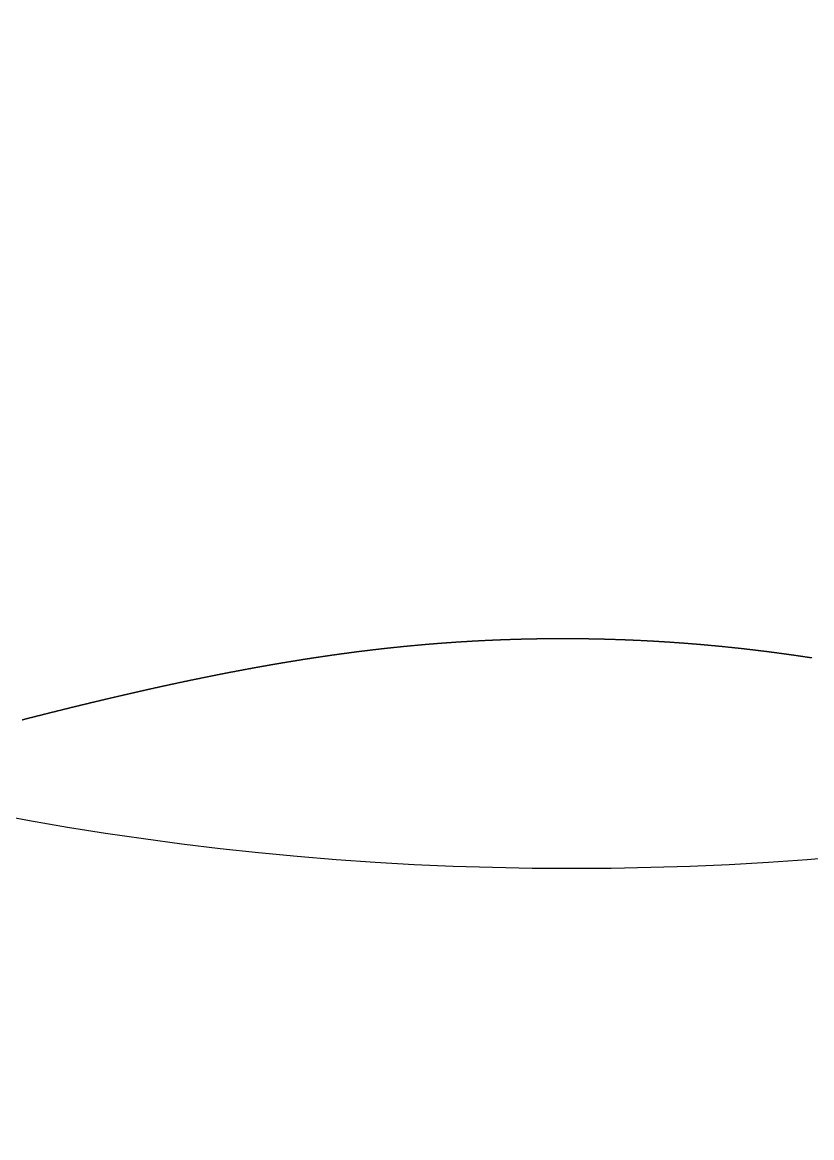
# Model space of a CAD drawing. Header units: millimetres. Extents: x 88 to 97873, y 32 to 55088.
# Drawn here: x 48498.419 to 48501.361, y 4949.836 to 4953.996 of the extents above; entities that cross this region are included whole.
import ezdxf

# ---------------------------------------------------------------- set-up
doc = ezdxf.new("R2010")
doc.units = ezdxf.units.MM
doc.header["$LTSCALE"] = 0.3

msp = doc.modelspace()

# ---------------------------------------------------------------- linework, layer by layer
msp.add_lwpolyline([(48498.4175, 4951.3946), (48498.4188, 4951.3949), (48498.4201, 4951.3953), (48498.4214, 4951.3956), (48498.4226, 4951.3959), (48498.4239, 4951.3962), (48498.4252, 4951.3966), (48498.4265, 4951.3969), (48498.4278, 4951.3972), (48498.4291, 4951.3976), (48498.4304, 4951.3979), (48498.4317, 4951.3982), (48498.4329, 4951.3985), (48498.4342, 4951.3989), (48498.4355, 4951.3992), (48498.4368, 4951.3995), (48498.4381, 4951.3999), (48498.4394, 4951.4002), (48498.4407, 4951.4005), (48498.442, 4951.4008), (48498.4433, 4951.4012), (48498.4445, 4951.4015), (48498.4458, 4951.4018), (48498.4471, 4951.4022), (48498.4484, 4951.4025), (48498.4497, 4951.4028), (48498.451, 4951.4031), (48498.4523, 4951.4035), (48498.4536, 4951.4038), (48498.4549, 4951.4041), (48498.4562, 4951.4045), (48498.4575, 4951.4048), (48498.4588, 4951.4051), (48498.4601, 4951.4054), (48498.4613, 4951.4058), (48498.4626, 4951.4061), (48498.4639, 4951.4064), (48498.4652, 4951.4068), (48498.4665, 4951.4071), (48498.4678, 4951.4074), (48498.4691, 4951.4077), (48498.4704, 4951.4081), (48498.4717, 4951.4084), (48498.473, 4951.4087), (48498.4743, 4951.4091), (48498.4756, 4951.4094), (48498.4769, 4951.4097), (48498.4782, 4951.41), (48498.4795, 4951.4104), (48498.4808, 4951.4107), (48498.4821, 4951.411), (48498.4834, 4951.4114), (48498.4847, 4951.4117), (48498.486, 4951.412), (48498.4873, 4951.4123), (48498.4886, 4951.4127), (48498.4899, 4951.413), (48498.4912, 4951.4133), (48498.4925, 4951.4136), (48498.4938, 4951.414), (48498.4951, 4951.4143), (48498.4964, 4951.4146), (48498.4977, 4951.415), (48498.499, 4951.4153), (48498.5003, 4951.4156), (48498.5016, 4951.4159), (48498.5029, 4951.4163), (48498.5042, 4951.4166), (48498.5055, 4951.4169), (48498.5068, 4951.4173), (48498.5081, 4951.4176), (48498.5094, 4951.4179), (48498.5107, 4951.4182), (48498.512, 4951.4186), (48498.5133, 4951.4189), (48498.5146, 4951.4192), (48498.5159, 4951.4195), (48498.5172, 4951.4199), (48498.5185, 4951.4202), (48498.5198, 4951.4205), (48498.5211, 4951.4209), (48498.5224, 4951.4212), (48498.5237, 4951.4215), (48498.525, 4951.4218), (48498.5264, 4951.4222), (48498.5277, 4951.4225), (48498.529, 4951.4228), (48498.5303, 4951.4231), (48498.5316, 4951.4235), (48498.5329, 4951.4238), (48498.5342, 4951.4241), (48498.5355, 4951.4244), (48498.5368, 4951.4248), (48498.5381, 4951.4251), (48498.5394, 4951.4254), (48498.5407, 4951.4258), (48498.542, 4951.4261), (48498.5434, 4951.4264), (48498.5447, 4951.4267), (48498.546, 4951.4271), (48498.5473, 4951.4274), (48498.5486, 4951.4277), (48498.5499, 4951.428), (48498.5512, 4951.4284), (48498.5525, 4951.4287), (48498.5538, 4951.429), (48498.5551, 4951.4293), (48498.5565, 4951.4297), (48498.5578, 4951.43), (48498.5591, 4951.4303), (48498.5604, 4951.4306), (48498.5617, 4951.431), (48498.563, 4951.4313), (48498.5643, 4951.4316), (48498.5656, 4951.432), (48498.567, 4951.4323), (48498.5683, 4951.4326), (48498.5696, 4951.4329), (48498.5709, 4951.4333), (48498.5722, 4951.4336), (48498.5735, 4951.4339), (48498.5748, 4951.4342), (48498.5761, 4951.4346), (48498.5775, 4951.4349), (48498.5788, 4951.4352), (48498.5801, 4951.4355), (48498.5814, 4951.4359), (48498.5827, 4951.4362), (48498.584, 4951.4365), (48498.5854, 4951.4368), (48498.5867, 4951.4372), (48498.588, 4951.4375), (48498.5893, 4951.4378), (48498.5906, 4951.4381), (48498.5919, 4951.4385), (48498.5933, 4951.4388), (48498.5946, 4951.4391), (48498.5959, 4951.4394), (48498.5972, 4951.4398), (48498.5985, 4951.4401), (48498.5999, 4951.4404), (48498.6012, 4951.4407), (48498.6025, 4951.4411), (48498.6038, 4951.4414), (48498.6051, 4951.4417), (48498.6064, 4951.442), (48498.6078, 4951.4423), (48498.6091, 4951.4427), (48498.6104, 4951.443), (48498.6117, 4951.4433), (48498.613, 4951.4436), (48498.6144, 4951.444), (48498.6157, 4951.4443), (48498.617, 4951.4446), (48498.6183, 4951.4449), (48498.6197, 4951.4453), (48498.621, 4951.4456), (48498.6223, 4951.4459), (48498.6236, 4951.4462), (48498.6249, 4951.4466), (48498.6263, 4951.4469), (48498.6276, 4951.4472), (48498.6289, 4951.4475), (48498.6302, 4951.4478), (48498.6316, 4951.4482), (48498.6329, 4951.4485), (48498.6342, 4951.4488), (48498.6355, 4951.4491), (48498.6369, 4951.4495), (48498.6382, 4951.4498), (48498.6395, 4951.4501), (48498.6408, 4951.4504), (48498.6422, 4951.4508), (48498.6435, 4951.4511), (48498.6448, 4951.4514), (48498.6461, 4951.4517), (48498.6475, 4951.452), (48498.6488, 4951.4524), (48498.6501, 4951.4527), (48498.6514, 4951.453), (48498.6528, 4951.4533), (48498.6541, 4951.4537), (48498.6554, 4951.454), (48498.6568, 4951.4543), (48498.6581, 4951.4546), (48498.6594, 4951.4549), (48498.6607, 4951.4553), (48498.6621, 4951.4556), (48498.6634, 4951.4559), (48498.6647, 4951.4562), (48498.6661, 4951.4565), (48498.6674, 4951.4569), (48498.6687, 4951.4572), (48498.67, 4951.4575), (48498.6714, 4951.4578), (48498.6727, 4951.4582), (48498.674, 4951.4585), (48498.6754, 4951.4588), (48498.6767, 4951.4591), (48498.678, 4951.4594), (48498.6794, 4951.4598), (48498.6807, 4951.4601), (48498.682, 4951.4604), (48498.6834, 4951.4607), (48498.6847, 4951.461), (48498.686, 4951.4614), (48498.6874, 4951.4617), (48498.6887, 4951.462), (48498.69, 4951.4623), (48498.6914, 4951.4626), (48498.6927, 4951.463), (48498.694, 4951.4633), (48498.6954, 4951.4636), (48498.6967, 4951.4639), (48498.698, 4951.4642), (48498.6994, 4951.4646), (48498.7007, 4951.4649), (48498.702, 4951.4652), (48498.7034, 4951.4655), (48498.7047, 4951.4658), (48498.706, 4951.4661), (48498.7074, 4951.4665), (48498.7087, 4951.4668), (48498.71, 4951.4671), (48498.7114, 4951.4674), (48498.7127, 4951.4677), (48498.714, 4951.4681), (48498.7154, 4951.4684), (48498.7167, 4951.4687), (48498.7181, 4951.469), (48498.7194, 4951.4693), (48498.7207, 4951.4696), (48498.7221, 4951.47), (48498.7234, 4951.4703), (48498.7247, 4951.4706), (48498.7261, 4951.4709), (48498.7274, 4951.4712), (48498.7288, 4951.4716), (48498.7301, 4951.4719), (48498.7314, 4951.4722), (48498.7328, 4951.4725), (48498.7341, 4951.4728), (48498.7355, 4951.4731), (48498.7368, 4951.4735), (48498.7381, 4951.4738), (48498.7395, 4951.4741), (48498.7408, 4951.4744), (48498.7422, 4951.4747), (48498.7435, 4951.475), (48498.7448, 4951.4754), (48498.7462, 4951.4757), (48498.7475, 4951.476), (48498.7489, 4951.4763), (48498.7502, 4951.4766), (48498.7515, 4951.4769), (48498.7529, 4951.4773), (48498.7542, 4951.4776), (48498.7556, 4951.4779), (48498.7569, 4951.4782), (48498.7583, 4951.4785), (48498.7596, 4951.4788), (48498.7609, 4951.4791), (48498.7623, 4951.4795), (48498.7636, 4951.4798), (48498.765, 4951.4801), (48498.7663, 4951.4804), (48498.7677, 4951.4807), (48498.769, 4951.481), (48498.7704, 4951.4813), (48498.7717, 4951.4817), (48498.773, 4951.482), (48498.7744, 4951.4823), (48498.7757, 4951.4826), (48498.7771, 4951.4829), (48498.7784, 4951.4832), (48498.7798, 4951.4835), (48498.7811, 4951.4839), (48498.7825, 4951.4842), (48498.7838, 4951.4845), (48498.7852, 4951.4848), (48498.7865, 4951.4851), (48498.7879, 4951.4854), (48498.7892, 4951.4857), (48498.7905, 4951.4861), (48498.7919, 4951.4864), (48498.7932, 4951.4867), (48498.7946, 4951.487), (48498.7959, 4951.4873), (48498.7973, 4951.4876), (48498.7986, 4951.4879), (48498.8, 4951.4882), (48498.8013, 4951.4886), (48498.8027, 4951.4889), (48498.804, 4951.4892), (48498.8054, 4951.4895), (48498.8067, 4951.4898), (48498.8081, 4951.4901), (48498.8094, 4951.4904), (48498.8108, 4951.4907), (48498.8121, 4951.491), (48498.8135, 4951.4914), (48498.8148, 4951.4917), (48498.8162, 4951.492), (48498.8175, 4951.4923), (48498.8189, 4951.4926), (48498.8202, 4951.4929), (48498.8216, 4951.4932), (48498.8229, 4951.4935), (48498.8243, 4951.4938), (48498.8256, 4951.4942), (48498.827, 4951.4945), (48498.8283, 4951.4948), (48498.8297, 4951.4951), (48498.831, 4951.4954), (48498.8324, 4951.4957), (48498.8338, 4951.496), (48498.8351, 4951.4963), (48498.8365, 4951.4966), (48498.8378, 4951.4969), (48498.8392, 4951.4973), (48498.8405, 4951.4976), (48498.8419, 4951.4979), (48498.8432, 4951.4982), (48498.8446, 4951.4985), (48498.8459, 4951.4988), (48498.8473, 4951.4991), (48498.8486, 4951.4994), (48498.85, 4951.4997), (48498.8514, 4951.5), (48498.8527, 4951.5003), (48498.8541, 4951.5006), (48498.8554, 4951.5009), (48498.8568, 4951.5013), (48498.8581, 4951.5016), (48498.8595, 4951.5019), (48498.8608, 4951.5022), (48498.8622, 4951.5025), (48498.8636, 4951.5028), (48498.8649, 4951.5031), (48498.8663, 4951.5034), (48498.8676, 4951.5037), (48498.869, 4951.504), (48498.8703, 4951.5043), (48498.8717, 4951.5046), (48498.8731, 4951.5049), (48498.8744, 4951.5052), (48498.8758, 4951.5055), (48498.8771, 4951.5059), (48498.8785, 4951.5062), (48498.8799, 4951.5065), (48498.8812, 4951.5068), (48498.8826, 4951.5071), (48498.8839, 4951.5074), (48498.8853, 4951.5077), (48498.8867, 4951.508), (48498.888, 4951.5083), (48498.8894, 4951.5086), (48498.8907, 4951.5089), (48498.8921, 4951.5092), (48498.8935, 4951.5095), (48498.8948, 4951.5098), (48498.8962, 4951.5101), (48498.8975, 4951.5104), (48498.8989, 4951.5107), (48498.9003, 4951.511), (48498.9016, 4951.5113), (48498.903, 4951.5116), (48498.9043, 4951.5119), (48498.9057, 4951.5122), (48498.9071, 4951.5125), (48498.9084, 4951.5128), (48498.9098, 4951.5132), (48498.9112, 4951.5135), (48498.9125, 4951.5138), (48498.9139, 4951.5141), (48498.9152, 4951.5144), (48498.9166, 4951.5147), (48498.918, 4951.515), (48498.9193, 4951.5153), (48498.9207, 4951.5156), (48498.9221, 4951.5159), (48498.9234, 4951.5162), (48498.9248, 4951.5165), (48498.9261, 4951.5168), (48498.9275, 4951.5171), (48498.9289, 4951.5174), (48498.9302, 4951.5177), (48498.9316, 4951.518), (48498.933, 4951.5183), (48498.9343, 4951.5186), (48498.9357, 4951.5189), (48498.9371, 4951.5192), (48498.9384, 4951.5195), (48498.9398, 4951.5198), (48498.9412, 4951.5201), (48498.9425, 4951.5204), (48498.9439, 4951.5207), (48498.9453, 4951.521), (48498.9466, 4951.5213), (48498.948, 4951.5216), (48498.9494, 4951.5219), (48498.9507, 4951.5222), (48498.9521, 4951.5225), (48498.9535, 4951.5228), (48498.9548, 4951.5231), (48498.9562, 4951.5234), (48498.9576, 4951.5237), (48498.9589, 4951.524), (48498.9603, 4951.5242), (48498.9617, 4951.5245), (48498.963, 4951.5248), (48498.9644, 4951.5251), (48498.9658, 4951.5254), (48498.9671, 4951.5257), (48498.9685, 4951.526), (48498.9699, 4951.5263), (48498.9712, 4951.5266), (48498.9726, 4951.5269), (48498.974, 4951.5272), (48498.9754, 4951.5275), (48498.9767, 4951.5278), (48498.9781, 4951.5281), (48498.9795, 4951.5284), (48498.9808, 4951.5287), (48498.9822, 4951.529), (48498.9836, 4951.5293), (48498.9849, 4951.5296), (48498.9863, 4951.5299), (48498.9877, 4951.5302), (48498.9891, 4951.5305), (48498.9904, 4951.5308), (48498.9918, 4951.531), (48498.9932, 4951.5313), (48498.9945, 4951.5316), (48498.9959, 4951.5319), (48498.9973, 4951.5322), (48498.9987, 4951.5325), (48499, 4951.5328), (48499.0014, 4951.5331), (48499.0028, 4951.5334), (48499.0041, 4951.5337), (48499.0055, 4951.534), (48499.0069, 4951.5343), (48499.0083, 4951.5346), (48499.0096, 4951.5349), (48499.011, 4951.5351), (48499.0124, 4951.5354), (48499.0138, 4951.5357), (48499.0151, 4951.536), (48499.0165, 4951.5363), (48499.0179, 4951.5366), (48499.0193, 4951.5369), (48499.0206, 4951.5372), (48499.022, 4951.5375), (48499.0234, 4951.5378), (48499.0248, 4951.5381), (48499.0261, 4951.5383), (48499.0275, 4951.5386), (48499.0289, 4951.5389), (48499.0303, 4951.5392), (48499.0316, 4951.5395), (48499.033, 4951.5398), (48499.0344, 4951.5401), (48499.0358, 4951.5404), (48499.0371, 4951.5407), (48499.0385, 4951.5409), (48499.0399, 4951.5412), (48499.0413, 4951.5415), (48499.0426, 4951.5418), (48499.044, 4951.5421), (48499.0454, 4951.5424), (48499.0468, 4951.5427), (48499.0481, 4951.543), (48499.0495, 4951.5432), (48499.0509, 4951.5435), (48499.0523, 4951.5438), (48499.0536, 4951.5441), (48499.055, 4951.5444), (48499.0564, 4951.5447), (48499.0578, 4951.545), (48499.0592, 4951.5453), (48499.0605, 4951.5455), (48499.0619, 4951.5458), (48499.0633, 4951.5461), (48499.0647, 4951.5464), (48499.0661, 4951.5467), (48499.0674, 4951.547), (48499.0688, 4951.5473), (48499.0702, 4951.5475), (48499.0716, 4951.5478), (48499.0729, 4951.5481), (48499.0743, 4951.5484), (48499.0757, 4951.5487), (48499.0771, 4951.549), (48499.0785, 4951.5492), (48499.0798, 4951.5495), (48499.0812, 4951.5498), (48499.0826, 4951.5501), (48499.084, 4951.5504), (48499.0854, 4951.5507), (48499.0867, 4951.5509), (48499.0881, 4951.5512), (48499.0895, 4951.5515), (48499.0909, 4951.5518), (48499.0923, 4951.5521), (48499.0936, 4951.5523), (48499.095, 4951.5526), (48499.0964, 4951.5529), (48499.0978, 4951.5532), (48499.0992, 4951.5535), (48499.1006, 4951.5538), (48499.1019, 4951.554), (48499.1033, 4951.5543), (48499.1047, 4951.5546), (48499.1061, 4951.5549), (48499.1075, 4951.5552), (48499.1088, 4951.5554), (48499.1102, 4951.5557), (48499.1116, 4951.556), (48499.113, 4951.5563), (48499.1144, 4951.5566), (48499.1158, 4951.5568), (48499.1171, 4951.5571), (48499.1185, 4951.5574), (48499.1199, 4951.5577), (48499.1213, 4951.5579), (48499.1227, 4951.5582), (48499.1241, 4951.5585), (48499.1254, 4951.5588), (48499.1268, 4951.5591), (48499.1282, 4951.5593), (48499.1296, 4951.5596), (48499.131, 4951.5599), (48499.1324, 4951.5602), (48499.1337, 4951.5604), (48499.1351, 4951.5607), (48499.1365, 4951.561), (48499.1379, 4951.5613), (48499.1393, 4951.5615), (48499.1407, 4951.5618), (48499.1421, 4951.5621), (48499.1434, 4951.5624), (48499.1448, 4951.5626), (48499.1462, 4951.5629), (48499.1476, 4951.5632), (48499.149, 4951.5635), (48499.1504, 4951.5637), (48499.1518, 4951.564), (48499.1531, 4951.5643), (48499.1545, 4951.5646), (48499.1559, 4951.5648), (48499.1573, 4951.5651), (48499.1587, 4951.5654), (48499.1601, 4951.5657), (48499.1615, 4951.5659), (48499.1628, 4951.5662), (48499.1642, 4951.5665), (48499.1656, 4951.5667), (48499.167, 4951.567), (48499.1684, 4951.5673), (48499.1698, 4951.5676), (48499.1712, 4951.5678), (48499.1726, 4951.5681), (48499.1739, 4951.5684), (48499.1753, 4951.5686), (48499.1767, 4951.5689), (48499.1781, 4951.5692), (48499.1795, 4951.5694), (48499.1809, 4951.5697), (48499.1823, 4951.57), (48499.1837, 4951.5703), (48499.185, 4951.5705), (48499.1864, 4951.5708), (48499.1878, 4951.5711), (48499.1892, 4951.5713), (48499.1906, 4951.5716), (48499.192, 4951.5719), (48499.1934, 4951.5721), (48499.1948, 4951.5724), (48499.1962, 4951.5727), (48499.1975, 4951.5729), (48499.1989, 4951.5732), (48499.2003, 4951.5735), (48499.2017, 4951.5737), (48499.2031, 4951.574), (48499.2045, 4951.5743), (48499.2059, 4951.5745), (48499.2073, 4951.5748), (48499.2087, 4951.5751), (48499.2101, 4951.5753), (48499.2114, 4951.5756), (48499.2128, 4951.5759), (48499.2142, 4951.5761), (48499.2156, 4951.5764), (48499.217, 4951.5767), (48499.2184, 4951.5769), (48499.2198, 4951.5772), (48499.2212, 4951.5775), (48499.2226, 4951.5777), (48499.224, 4951.578), (48499.2254, 4951.5782), (48499.2267, 4951.5785), (48499.2281, 4951.5788), (48499.2295, 4951.579), (48499.2309, 4951.5793), (48499.2323, 4951.5796), (48499.2337, 4951.5798), (48499.2351, 4951.5801), (48499.2365, 4951.5803), (48499.2379, 4951.5806), (48499.2393, 4951.5809), (48499.2407, 4951.5811), (48499.2421, 4951.5814), (48499.2435, 4951.5816), (48499.2448, 4951.5819), (48499.2462, 4951.5822), (48499.2476, 4951.5824), (48499.249, 4951.5827), (48499.2504, 4951.5829), (48499.2518, 4951.5832), (48499.2532, 4951.5835), (48499.2546, 4951.5837), (48499.256, 4951.584), (48499.2574, 4951.5842), (48499.2588, 4951.5845), (48499.2602, 4951.5847), (48499.2616, 4951.585), (48499.263, 4951.5853), (48499.2644, 4951.5855), (48499.2657, 4951.5858), (48499.2671, 4951.586), (48499.2685, 4951.5863), (48499.2699, 4951.5865), (48499.2713, 4951.5868), (48499.2727, 4951.5871), (48499.2741, 4951.5873), (48499.2755, 4951.5876), (48499.2769, 4951.5878), (48499.2783, 4951.5881), (48499.2797, 4951.5883), (48499.2811, 4951.5886), (48499.2825, 4951.5888), (48499.2839, 4951.5891), (48499.2853, 4951.5894), (48499.2867, 4951.5896), (48499.2881, 4951.5899), (48499.2895, 4951.5901), (48499.2909, 4951.5904), (48499.2922, 4951.5906), (48499.2936, 4951.5909), (48499.295, 4951.5911), (48499.2964, 4951.5914), (48499.2978, 4951.5916), (48499.2992, 4951.5919), (48499.3006, 4951.5921), (48499.302, 4951.5924), (48499.3034, 4951.5926), (48499.3048, 4951.5929), (48499.3062, 4951.5931), (48499.3076, 4951.5934), (48499.309, 4951.5936), (48499.3104, 4951.5939), (48499.3118, 4951.5941), (48499.3132, 4951.5944), (48499.3146, 4951.5946), (48499.316, 4951.5949), (48499.3174, 4951.5951), (48499.3188, 4951.5954), (48499.3202, 4951.5956), (48499.3216, 4951.5959), (48499.323, 4951.5961), (48499.3244, 4951.5964), (48499.3258, 4951.5966), (48499.3272, 4951.5969), (48499.3286, 4951.5971), (48499.33, 4951.5974), (48499.3314, 4951.5976), (48499.3328, 4951.5978), (48499.3342, 4951.5981), (48499.3356, 4951.5983), (48499.337, 4951.5986), (48499.3383, 4951.5988), (48499.3397, 4951.5991), (48499.3411, 4951.5993), (48499.3425, 4951.5996), (48499.3439, 4951.5998), (48499.3453, 4951.6), (48499.3467, 4951.6003), (48499.3481, 4951.6005), (48499.3495, 4951.6008), (48499.3509, 4951.601), (48499.3523, 4951.6013), (48499.3537, 4951.6015), (48499.3551, 4951.6017), (48499.3565, 4951.602), (48499.3579, 4951.6022), (48499.3593, 4951.6025), (48499.3607, 4951.6027), (48499.3621, 4951.603), (48499.3635, 4951.6032), (48499.3649, 4951.6034), (48499.3663, 4951.6037), (48499.3677, 4951.6039), (48499.3691, 4951.6042), (48499.3705, 4951.6044), (48499.3719, 4951.6046), (48499.3733, 4951.6049), (48499.3747, 4951.6051), (48499.3761, 4951.6053), (48499.3775, 4951.6056), (48499.3789, 4951.6058), (48499.3803, 4951.6061), (48499.3817, 4951.6063), (48499.3831, 4951.6065), (48499.3845, 4951.6068), (48499.3859, 4951.607), (48499.3873, 4951.6072), (48499.3887, 4951.6075), (48499.3901, 4951.6077), (48499.3915, 4951.608), (48499.3929, 4951.6082), (48499.3943, 4951.6084), (48499.3957, 4951.6087), (48499.3971, 4951.6089), (48499.3985, 4951.6091), (48499.3999, 4951.6094), (48499.4013, 4951.6096), (48499.4027, 4951.6098), (48499.4041, 4951.6101), (48499.4055, 4951.6103), (48499.407, 4951.6105), (48499.4084, 4951.6108), (48499.4098, 4951.611), (48499.4112, 4951.6112), (48499.4126, 4951.6115), (48499.414, 4951.6117), (48499.4154, 4951.6119), (48499.4168, 4951.6122), (48499.4182, 4951.6124), (48499.4196, 4951.6126), (48499.421, 4951.6128), (48499.4224, 4951.6131), (48499.4238, 4951.6133), (48499.4252, 4951.6135), (48499.4266, 4951.6138), (48499.428, 4951.614), (48499.4294, 4951.6142), (48499.4308, 4951.6145), (48499.4322, 4951.6147), (48499.4336, 4951.6149), (48499.435, 4951.6151), (48499.4364, 4951.6154), (48499.4378, 4951.6156), (48499.4392, 4951.6158), (48499.4406, 4951.616), (48499.442, 4951.6163), (48499.4434, 4951.6165), (48499.4448, 4951.6167), (48499.4462, 4951.6169), (48499.4476, 4951.6172), (48499.449, 4951.6174), (48499.4504, 4951.6176), (48499.4518, 4951.6178), (48499.4532, 4951.6181), (48499.4546, 4951.6183), (48499.456, 4951.6185), (48499.4574, 4951.6187), (48499.4589, 4951.619), (48499.4603, 4951.6192), (48499.4617, 4951.6194), (48499.4631, 4951.6196), (48499.4645, 4951.6199), (48499.4659, 4951.6201), (48499.4673, 4951.6203), (48499.4687, 4951.6205), (48499.4701, 4951.6207), (48499.4715, 4951.621), (48499.4729, 4951.6212), (48499.4743, 4951.6214), (48499.4757, 4951.6216), (48499.4771, 4951.6218), (48499.4785, 4951.6221), (48499.4799, 4951.6223), (48499.4813, 4951.6225), (48499.4827, 4951.6227), (48499.4841, 4951.6229), (48499.4855, 4951.6232), (48499.4869, 4951.6234), (48499.4883, 4951.6236), (48499.4897, 4951.6238), (48499.4911, 4951.624), (48499.4926, 4951.6242), (48499.494, 4951.6245), (48499.4954, 4951.6247), (48499.4968, 4951.6249), (48499.4982, 4951.6251), (48499.4996, 4951.6253), (48499.501, 4951.6255), (48499.5024, 4951.6258), (48499.5038, 4951.626), (48499.5052, 4951.6262), (48499.5066, 4951.6264), (48499.508, 4951.6266), (48499.5094, 4951.6268), (48499.5108, 4951.627), (48499.5122, 4951.6273), (48499.5136, 4951.6275), (48499.515, 4951.6277), (48499.5164, 4951.6279), (48499.5178, 4951.6281), (48499.5193, 4951.6283), (48499.5207, 4951.6285), (48499.5221, 4951.6287), (48499.5235, 4951.6289), (48499.5249, 4951.6292), (48499.5263, 4951.6294), (48499.5277, 4951.6296), (48499.5291, 4951.6298), (48499.5305, 4951.63), (48499.5319, 4951.6302), (48499.5333, 4951.6304), (48499.5347, 4951.6306), (48499.5361, 4951.6308), (48499.5375, 4951.631), (48499.5389, 4951.6312), (48499.5403, 4951.6315), (48499.5418, 4951.6317), (48499.5432, 4951.6319), (48499.5446, 4951.6321), (48499.546, 4951.6323), (48499.5474, 4951.6325), (48499.5488, 4951.6327), (48499.5502, 4951.6329), (48499.5516, 4951.6331), (48499.553, 4951.6333), (48499.5544, 4951.6335), (48499.5558, 4951.6337), (48499.5572, 4951.6339), (48499.5586, 4951.6341), (48499.56, 4951.6343), (48499.5614, 4951.6345), (48499.5628, 4951.6347), (48499.5643, 4951.6349), (48499.5657, 4951.6351), (48499.5671, 4951.6353), (48499.5685, 4951.6355), (48499.5699, 4951.6357), (48499.5713, 4951.6359), (48499.5727, 4951.6361), (48499.5741, 4951.6363), (48499.5755, 4951.6365), (48499.5769, 4951.6367), (48499.5783, 4951.6369), (48499.5797, 4951.6371), (48499.5811, 4951.6373), (48499.5825, 4951.6375), (48499.584, 4951.6377), (48499.5854, 4951.6379), (48499.5868, 4951.6381), (48499.5882, 4951.6383), (48499.5896, 4951.6385), (48499.591, 4951.6387), (48499.5924, 4951.6389), (48499.5938, 4951.6391), (48499.5952, 4951.6393), (48499.5966, 4951.6395), (48499.598, 4951.6397), (48499.5994, 4951.6399), (48499.6008, 4951.6401), (48499.6023, 4951.6403), (48499.6037, 4951.6405), (48499.6051, 4951.6407), (48499.6065, 4951.6409), (48499.6079, 4951.6411), (48499.6093, 4951.6413), (48499.6107, 4951.6414), (48499.6121, 4951.6416), (48499.6135, 4951.6418), (48499.6149, 4951.642), (48499.6163, 4951.6422), (48499.6177, 4951.6424), (48499.6191, 4951.6426), (48499.6206, 4951.6428), (48499.622, 4951.643), (48499.6234, 4951.6432), (48499.6248, 4951.6434), (48499.6262, 4951.6435), (48499.6276, 4951.6437), (48499.629, 4951.6439), (48499.6304, 4951.6441), (48499.6318, 4951.6443), (48499.6332, 4951.6445), (48499.6346, 4951.6447), (48499.636, 4951.6449), (48499.6374, 4951.645), (48499.6389, 4951.6452), (48499.6403, 4951.6454), (48499.6417, 4951.6456), (48499.6431, 4951.6458), (48499.6445, 4951.646), (48499.6459, 4951.6462), (48499.6473, 4951.6463), (48499.6487, 4951.6465), (48499.6501, 4951.6467), (48499.6515, 4951.6469), (48499.6529, 4951.6471), (48499.6543, 4951.6473), (48499.6558, 4951.6474), (48499.6572, 4951.6476), (48499.6586, 4951.6478), (48499.66, 4951.648), (48499.6614, 4951.6482), (48499.6628, 4951.6484), (48499.6642, 4951.6485), (48499.6656, 4951.6487), (48499.667, 4951.6489), (48499.6684, 4951.6491), (48499.6698, 4951.6493), (48499.6712, 4951.6494), (48499.6727, 4951.6496), (48499.6741, 4951.6498), (48499.6755, 4951.65), (48499.6769, 4951.6501), (48499.6783, 4951.6503), (48499.6797, 4951.6505), (48499.6811, 4951.6507), (48499.6825, 4951.6509), (48499.6839, 4951.651), (48499.6853, 4951.6512), (48499.6867, 4951.6514), (48499.6881, 4951.6516), (48499.6896, 4951.6517), (48499.691, 4951.6519), (48499.6924, 4951.6521), (48499.6938, 4951.6523), (48499.6952, 4951.6524), (48499.6966, 4951.6526), (48499.698, 4951.6528), (48499.6994, 4951.6529), (48499.7008, 4951.6531), (48499.7022, 4951.6533), (48499.7036, 4951.6535), (48499.705, 4951.6536), (48499.7065, 4951.6538), (48499.7079, 4951.654), (48499.7093, 4951.6541), (48499.7107, 4951.6543), (48499.7121, 4951.6545), (48499.7135, 4951.6547), (48499.7149, 4951.6548), (48499.7163, 4951.655), (48499.7177, 4951.6552), (48499.7191, 4951.6553), (48499.7205, 4951.6555), (48499.722, 4951.6557), (48499.7234, 4951.6558), (48499.7248, 4951.656), (48499.7262, 4951.6562), (48499.7276, 4951.6563), (48499.729, 4951.6565), (48499.7304, 4951.6567), (48499.7318, 4951.6568), (48499.7332, 4951.657), (48499.7346, 4951.6572), (48499.736, 4951.6573), (48499.7374, 4951.6575), (48499.7389, 4951.6577), (48499.7403, 4951.6578), (48499.7417, 4951.658), (48499.7431, 4951.6581), (48499.7445, 4951.6583), (48499.7459, 4951.6585), (48499.7473, 4951.6586), (48499.7487, 4951.6588), (48499.7501, 4951.6589), (48499.7515, 4951.6591), (48499.7529, 4951.6593), (48499.7544, 4951.6594), (48499.7558, 4951.6596), (48499.7572, 4951.6597), (48499.7586, 4951.6599), (48499.76, 4951.6601), (48499.7614, 4951.6602), (48499.7628, 4951.6604), (48499.7642, 4951.6605), (48499.7656, 4951.6607), (48499.767, 4951.6609), (48499.7684, 4951.661), (48499.7698, 4951.6612), (48499.7713, 4951.6613), (48499.7727, 4951.6615), (48499.7741, 4951.6616), (48499.7755, 4951.6618), (48499.7769, 4951.6619), (48499.7783, 4951.6621), (48499.7797, 4951.6623), (48499.7811, 4951.6624), (48499.7825, 4951.6626), (48499.7839, 4951.6627), (48499.7853, 4951.6629), (48499.7868, 4951.663), (48499.7882, 4951.6632), (48499.7896, 4951.6633), (48499.791, 4951.6635), (48499.7924, 4951.6636), (48499.7938, 4951.6638), (48499.7952, 4951.6639), (48499.7966, 4951.6641), (48499.798, 4951.6642), (48499.7994, 4951.6644), (48499.8008, 4951.6645), (48499.8022, 4951.6647), (48499.8037, 4951.6648), (48499.8051, 4951.665), (48499.8065, 4951.6651), (48499.8079, 4951.6653), (48499.8093, 4951.6654), (48499.8107, 4951.6656), (48499.8121, 4951.6657), (48499.8135, 4951.6658), (48499.8149, 4951.666), (48499.8163, 4951.6661), (48499.8177, 4951.6663), (48499.8192, 4951.6664), (48499.8206, 4951.6666), (48499.822, 4951.6667), (48499.8234, 4951.6669), (48499.8248, 4951.667), (48499.8262, 4951.6671), (48499.8276, 4951.6673), (48499.829, 4951.6674), (48499.8304, 4951.6676), (48499.8318, 4951.6677), (48499.8332, 4951.6679), (48499.8346, 4951.668), (48499.8361, 4951.6681), (48499.8375, 4951.6683), (48499.8389, 4951.6684), (48499.8403, 4951.6686), (48499.8417, 4951.6687), (48499.8431, 4951.6688), (48499.8445, 4951.669), (48499.8459, 4951.6691), (48499.8473, 4951.6693), (48499.8487, 4951.6694), (48499.8501, 4951.6695), (48499.8516, 4951.6697), (48499.853, 4951.6698), (48499.8544, 4951.6699), (48499.8558, 4951.6701), (48499.8572, 4951.6702), (48499.8586, 4951.6703), (48499.86, 4951.6705), (48499.8614, 4951.6706), (48499.8628, 4951.6707), (48499.8642, 4951.6709), (48499.8656, 4951.671), (48499.867, 4951.6711), (48499.8685, 4951.6713), (48499.8699, 4951.6714), (48499.8713, 4951.6715), (48499.8727, 4951.6717), (48499.8741, 4951.6718), (48499.8755, 4951.6719), (48499.8769, 4951.6721), (48499.8783, 4951.6722), (48499.8797, 4951.6723), (48499.8811, 4951.6725), (48499.8825, 4951.6726), (48499.8839, 4951.6727), (48499.8854, 4951.6729), (48499.8868, 4951.673), (48499.8882, 4951.6731), (48499.8896, 4951.6732), (48499.891, 4951.6734), (48499.8924, 4951.6735), (48499.8938, 4951.6736), (48499.8952, 4951.6737), (48499.8966, 4951.6739), (48499.898, 4951.674), (48499.8994, 4951.6741), (48499.9009, 4951.6743), (48499.9023, 4951.6744), (48499.9037, 4951.6745), (48499.9051, 4951.6746), (48499.9065, 4951.6748), (48499.9079, 4951.6749), (48499.9093, 4951.675), (48499.9107, 4951.6751), (48499.9121, 4951.6752), (48499.9135, 4951.6754), (48499.9149, 4951.6755), (48499.9163, 4951.6756), (48499.9178, 4951.6757), (48499.9192, 4951.6759), (48499.9206, 4951.676), (48499.922, 4951.6761), (48499.9234, 4951.6762), (48499.9248, 4951.6763), (48499.9262, 4951.6765), (48499.9276, 4951.6766), (48499.929, 4951.6767), (48499.9304, 4951.6768), (48499.9318, 4951.6769), (48499.9333, 4951.677), (48499.9347, 4951.6772), (48499.9361, 4951.6773), (48499.9375, 4951.6774), (48499.9389, 4951.6775), (48499.9403, 4951.6776), (48499.9417, 4951.6777), (48499.9431, 4951.6779), (48499.9445, 4951.678), (48499.9459, 4951.6781), (48499.9473, 4951.6782), (48499.9487, 4951.6783), (48499.9502, 4951.6784), (48499.9516, 4951.6785), (48499.953, 4951.6787), (48499.9544, 4951.6788), (48499.9558, 4951.6789), (48499.9572, 4951.679), (48499.9586, 4951.6791), (48499.96, 4951.6792), (48499.9614, 4951.6793), (48499.9628, 4951.6794), (48499.9642, 4951.6796), (48499.9657, 4951.6797), (48499.9671, 4951.6798), (48499.9685, 4951.6799), (48499.9699, 4951.68), (48499.9713, 4951.6801), (48499.9727, 4951.6802), (48499.9741, 4951.6803), (48499.9755, 4951.6804), (48499.9769, 4951.6805), (48499.9783, 4951.6806), (48499.9797, 4951.6807), (48499.9811, 4951.6809), (48499.9826, 4951.681), (48499.984, 4951.6811), (48499.9854, 4951.6812), (48499.9868, 4951.6813), (48499.9882, 4951.6814), (48499.9896, 4951.6815), (48499.991, 4951.6816), (48499.9924, 4951.6817), (48499.9938, 4951.6818), (48499.9952, 4951.6819), (48499.9966, 4951.682), (48499.9981, 4951.6821), (48499.9995, 4951.6822), (48500.0009, 4951.6823), (48500.0023, 4951.6824), (48500.0037, 4951.6825), (48500.0051, 4951.6826), (48500.0065, 4951.6827), (48500.0079, 4951.6828), (48500.0093, 4951.6829), (48500.0107, 4951.683), (48500.0121, 4951.6831), (48500.0135, 4951.6832), (48500.015, 4951.6833), (48500.0164, 4951.6834), (48500.0178, 4951.6835), (48500.0192, 4951.6836), (48500.0206, 4951.6837), (48500.022, 4951.6838), (48500.0234, 4951.6839), (48500.0248, 4951.684), (48500.0262, 4951.6841), (48500.0276, 4951.6842), (48500.029, 4951.6843), (48500.0304, 4951.6844), (48500.0319, 4951.6845), (48500.0333, 4951.6846), (48500.0347, 4951.6847), (48500.0361, 4951.6848), (48500.0375, 4951.6848), (48500.0389, 4951.6849), (48500.0403, 4951.685), (48500.0417, 4951.6851), (48500.0431, 4951.6852), (48500.0445, 4951.6853), (48500.0459, 4951.6854), (48500.0474, 4951.6855), (48500.0488, 4951.6856), (48500.0502, 4951.6857), (48500.0516, 4951.6858), (48500.053, 4951.6859), (48500.0544, 4951.6859), (48500.0558, 4951.686), (48500.0572, 4951.6861), (48500.0586, 4951.6862), (48500.06, 4951.6863), (48500.0614, 4951.6864), (48500.0628, 4951.6865), (48500.0643, 4951.6866), (48500.0657, 4951.6866), (48500.0671, 4951.6867), (48500.0685, 4951.6868), (48500.0699, 4951.6869), (48500.0713, 4951.687), (48500.0727, 4951.6871), (48500.0741, 4951.6872), (48500.0755, 4951.6872), (48500.0769, 4951.6873), (48500.0783, 4951.6874), (48500.0798, 4951.6875), (48500.0812, 4951.6876), (48500.0826, 4951.6877), (48500.084, 4951.6877), (48500.0854, 4951.6878), (48500.0868, 4951.6879), (48500.0882, 4951.688), (48500.0896, 4951.6881), (48500.091, 4951.6881), (48500.0924, 4951.6882), (48500.0938, 4951.6883), (48500.0952, 4951.6884), (48500.0967, 4951.6885), (48500.0981, 4951.6885), (48500.0995, 4951.6886), (48500.1009, 4951.6887), (48500.1023, 4951.6888), (48500.1037, 4951.6889), (48500.1051, 4951.6889), (48500.1065, 4951.689), (48500.1079, 4951.6891), (48500.1093, 4951.6892), (48500.1107, 4951.6892), (48500.1122, 4951.6893), (48500.1136, 4951.6894), (48500.115, 4951.6895), (48500.1164, 4951.6895), (48500.1178, 4951.6896), (48500.1192, 4951.6897), (48500.1206, 4951.6898), (48500.122, 4951.6898), (48500.1234, 4951.6899), (48500.1248, 4951.69), (48500.1262, 4951.6901), (48500.1276, 4951.6901), (48500.1291, 4951.6902), (48500.1305, 4951.6903), (48500.1319, 4951.6903), (48500.1333, 4951.6904), (48500.1347, 4951.6905), (48500.1361, 4951.6906), (48500.1375, 4951.6906), (48500.1389, 4951.6907), (48500.1403, 4951.6908), (48500.1417, 4951.6908), (48500.1431, 4951.6909), (48500.1446, 4951.691), (48500.146, 4951.691), (48500.1474, 4951.6911), (48500.1488, 4951.6912), (48500.1502, 4951.6912), (48500.1516, 4951.6913), (48500.153, 4951.6914), (48500.1544, 4951.6914), (48500.1558, 4951.6915), (48500.1572, 4951.6916), (48500.1586, 4951.6916), (48500.16, 4951.6917), (48500.1615, 4951.6918), (48500.1629, 4951.6918), (48500.1643, 4951.6919), (48500.1657, 4951.6919), (48500.1671, 4951.692), (48500.1685, 4951.6921), (48500.1699, 4951.6921), (48500.1713, 4951.6922), (48500.1727, 4951.6923), (48500.1741, 4951.6923), (48500.1755, 4951.6924), (48500.177, 4951.6924), (48500.1784, 4951.6925), (48500.1798, 4951.6926), (48500.1812, 4951.6926), (48500.1826, 4951.6927), (48500.184, 4951.6927), (48500.1854, 4951.6928), (48500.1868, 4951.6929), (48500.1882, 4951.6929), (48500.1896, 4951.693), (48500.191, 4951.693), (48500.1924, 4951.6931), (48500.1939, 4951.6931), (48500.1953, 4951.6932), (48500.1967, 4951.6933), (48500.1981, 4951.6933), (48500.1995, 4951.6934), (48500.2009, 4951.6934), (48500.2023, 4951.6935), (48500.2037, 4951.6935), (48500.2051, 4951.6936), (48500.2065, 4951.6936), (48500.2079, 4951.6937), (48500.2093, 4951.6937), (48500.2108, 4951.6938), (48500.2122, 4951.6938), (48500.2136, 4951.6939), (48500.215, 4951.694), (48500.2164, 4951.694), (48500.2178, 4951.6941), (48500.2192, 4951.6941), (48500.2206, 4951.6942), (48500.222, 4951.6942), (48500.2234, 4951.6943), (48500.2248, 4951.6943), (48500.2263, 4951.6944), (48500.2277, 4951.6944), (48500.2291, 4951.6944), (48500.2305, 4951.6945), (48500.2319, 4951.6945), (48500.2333, 4951.6946), (48500.2347, 4951.6946), (48500.2361, 4951.6947), (48500.2375, 4951.6947), (48500.2389, 4951.6948), (48500.2403, 4951.6948), (48500.2417, 4951.6949), (48500.2432, 4951.6949), (48500.2446, 4951.695), (48500.246, 4951.695), (48500.2474, 4951.695), (48500.2488, 4951.6951), (48500.2502, 4951.6951), (48500.2516, 4951.6952), (48500.253, 4951.6952), (48500.2544, 4951.6953), (48500.2558, 4951.6953), (48500.2572, 4951.6953), (48500.2587, 4951.6954), (48500.2601, 4951.6954), (48500.2615, 4951.6955), (48500.2629, 4951.6955), (48500.2643, 4951.6955), (48500.2657, 4951.6956), (48500.2671, 4951.6956), (48500.2685, 4951.6957), (48500.2699, 4951.6957), (48500.2713, 4951.6957), (48500.2727, 4951.6958), (48500.2741, 4951.6958), (48500.2756, 4951.6959), (48500.277, 4951.6959), (48500.2784, 4951.6959), (48500.2798, 4951.696), (48500.2812, 4951.696), (48500.2826, 4951.696), (48500.284, 4951.6961), (48500.2854, 4951.6961), (48500.2868, 4951.6961), (48500.2882, 4951.6962), (48500.2896, 4951.6962), (48500.2911, 4951.6962), (48500.2925, 4951.6963), (48500.2939, 4951.6963), (48500.2953, 4951.6963), (48500.2967, 4951.6964), (48500.2981, 4951.6964), (48500.2995, 4951.6964), (48500.3009, 4951.6965), (48500.3023, 4951.6965), (48500.3037, 4951.6965), (48500.3051, 4951.6966), (48500.3065, 4951.6966), (48500.308, 4951.6966), (48500.3094, 4951.6966), (48500.3108, 4951.6967), (48500.3122, 4951.6967), (48500.3136, 4951.6967), (48500.315, 4951.6968), (48500.3164, 4951.6968), (48500.3178, 4951.6968), (48500.3192, 4951.6968), (48500.3206, 4951.6969), (48500.322, 4951.6969), (48500.3235, 4951.6969), (48500.3249, 4951.6969), (48500.3263, 4951.697), (48500.3277, 4951.697), (48500.3291, 4951.697), (48500.3305, 4951.697), (48500.3319, 4951.6971), (48500.3333, 4951.6971), (48500.3347, 4951.6971), (48500.3361, 4951.6971), (48500.3375, 4951.6972), (48500.3389, 4951.6972), (48500.3404, 4951.6972), (48500.3418, 4951.6972), (48500.3432, 4951.6973), (48500.3446, 4951.6973), (48500.346, 4951.6973), (48500.3474, 4951.6973), (48500.3488, 4951.6973), (48500.3502, 4951.6974), (48500.3516, 4951.6974), (48500.353, 4951.6974), (48500.3544, 4951.6974), (48500.3559, 4951.6974), (48500.3573, 4951.6974), (48500.3587, 4951.6975), (48500.3601, 4951.6975), (48500.3615, 4951.6975), (48500.3629, 4951.6975), (48500.3643, 4951.6975), (48500.3657, 4951.6975), (48500.3671, 4951.6976), (48500.3685, 4951.6976), (48500.3699, 4951.6976), (48500.3713, 4951.6976), (48500.3728, 4951.6976), (48500.3742, 4951.6976), (48500.3756, 4951.6977), (48500.377, 4951.6977), (48500.3784, 4951.6977), (48500.3798, 4951.6977), (48500.3812, 4951.6977), (48500.3826, 4951.6977), (48500.384, 4951.6977), (48500.3854, 4951.6977), (48500.3868, 4951.6978), (48500.3882, 4951.6978), (48500.3897, 4951.6978), (48500.3911, 4951.6978), (48500.3925, 4951.6978), (48500.3939, 4951.6978), (48500.3953, 4951.6978), (48500.3967, 4951.6978), (48500.3981, 4951.6978), (48500.3995, 4951.6978), (48500.4009, 4951.6978), (48500.4023, 4951.6979), (48500.4037, 4951.6979), (48500.4052, 4951.6979), (48500.4066, 4951.6979), (48500.408, 4951.6979), (48500.4094, 4951.6979), (48500.4108, 4951.6979), (48500.4122, 4951.6979), (48500.4136, 4951.6979), (48500.415, 4951.6979), (48500.4164, 4951.6979), (48500.4178, 4951.6979), (48500.4192, 4951.6979), (48500.4206, 4951.6979), (48500.4221, 4951.6979), (48500.4235, 4951.6979), (48500.4249, 4951.6979), (48500.4263, 4951.6979), (48500.4277, 4951.6979), (48500.4291, 4951.6979), (48500.4305, 4951.6979), (48500.4319, 4951.6979), (48500.4333, 4951.6979), (48500.4347, 4951.6979), (48500.4361, 4951.6979), (48500.4376, 4951.6979), (48500.439, 4951.6979), (48500.4404, 4951.6979), (48500.4418, 4951.6979), (48500.4432, 4951.6979), (48500.4446, 4951.6979), (48500.446, 4951.6979), (48500.4474, 4951.6979), (48500.4488, 4951.6979), (48500.4502, 4951.6979), (48500.4516, 4951.6979), (48500.453, 4951.6979), (48500.4545, 4951.6979), (48500.4559, 4951.6979), (48500.4573, 4951.6979), (48500.4587, 4951.6979), (48500.4601, 4951.6979), (48500.4615, 4951.6979), (48500.4629, 4951.6979), (48500.4643, 4951.6979), (48500.4657, 4951.6978), (48500.4671, 4951.6978), (48500.4685, 4951.6978), (48500.47, 4951.6978), (48500.4714, 4951.6978), (48500.4728, 4951.6978), (48500.4742, 4951.6978), (48500.4756, 4951.6978), (48500.477, 4951.6978), (48500.4784, 4951.6978), (48500.4798, 4951.6978), (48500.4812, 4951.6977), (48500.4826, 4951.6977), (48500.484, 4951.6977), (48500.4854, 4951.6977), (48500.4869, 4951.6977), (48500.4883, 4951.6977), (48500.4897, 4951.6977), (48500.4911, 4951.6977), (48500.4925, 4951.6976), (48500.4939, 4951.6976), (48500.4953, 4951.6976), (48500.4967, 4951.6976), (48500.4981, 4951.6976), (48500.4995, 4951.6976), (48500.5009, 4951.6975), (48500.5024, 4951.6975), (48500.5038, 4951.6975), (48500.5052, 4951.6975), (48500.5066, 4951.6975), (48500.508, 4951.6975), (48500.5094, 4951.6974), (48500.5108, 4951.6974), (48500.5122, 4951.6974), (48500.5136, 4951.6974), (48500.515, 4951.6974), (48500.5164, 4951.6974), (48500.5178, 4951.6973), (48500.5193, 4951.6973), (48500.5207, 4951.6973), (48500.5221, 4951.6973), (48500.5235, 4951.6973), (48500.5249, 4951.6972), (48500.5263, 4951.6972), (48500.5277, 4951.6972), (48500.5291, 4951.6972), (48500.5305, 4951.6971), (48500.5319, 4951.6971), (48500.5333, 4951.6971), (48500.5347, 4951.6971), (48500.5362, 4951.697), (48500.5376, 4951.697), (48500.539, 4951.697), (48500.5404, 4951.697), (48500.5418, 4951.6969), (48500.5432, 4951.6969), (48500.5446, 4951.6969), (48500.546, 4951.6969), (48500.5474, 4951.6968), (48500.5488, 4951.6968), (48500.5502, 4951.6968), (48500.5517, 4951.6968), (48500.5531, 4951.6967), (48500.5545, 4951.6967), (48500.5559, 4951.6967), (48500.5573, 4951.6966), (48500.5587, 4951.6966), (48500.5601, 4951.6966), (48500.5615, 4951.6966), (48500.5629, 4951.6965), (48500.5643, 4951.6965), (48500.5657, 4951.6965), (48500.5671, 4951.6964), (48500.5686, 4951.6964), (48500.57, 4951.6964), (48500.5714, 4951.6963), (48500.5728, 4951.6963), (48500.5742, 4951.6963), (48500.5756, 4951.6962), (48500.577, 4951.6962), (48500.5784, 4951.6962), (48500.5798, 4951.6961), (48500.5812, 4951.6961), (48500.5826, 4951.6961), (48500.5841, 4951.696), (48500.5855, 4951.696), (48500.5869, 4951.696), (48500.5883, 4951.6959), (48500.5897, 4951.6959), (48500.5911, 4951.6959), (48500.5925, 4951.6958), (48500.5939, 4951.6958), (48500.5953, 4951.6957), (48500.5967, 4951.6957), (48500.5981, 4951.6957), (48500.5995, 4951.6956), (48500.601, 4951.6956), (48500.6024, 4951.6955), (48500.6038, 4951.6955), (48500.6052, 4951.6955), (48500.6066, 4951.6954), (48500.608, 4951.6954), (48500.6094, 4951.6953), (48500.6108, 4951.6953), (48500.6122, 4951.6953), (48500.6136, 4951.6952), (48500.615, 4951.6952), (48500.6165, 4951.6951), (48500.6179, 4951.6951), (48500.6193, 4951.695), (48500.6207, 4951.695), (48500.6221, 4951.695), (48500.6235, 4951.6949), (48500.6249, 4951.6949), (48500.6263, 4951.6948), (48500.6277, 4951.6948), (48500.6291, 4951.6947), (48500.6305, 4951.6947), (48500.6319, 4951.6946), (48500.6334, 4951.6946), (48500.6348, 4951.6945), (48500.6362, 4951.6945), (48500.6376, 4951.6944), (48500.639, 4951.6944), (48500.6404, 4951.6944), (48500.6418, 4951.6943), (48500.6432, 4951.6943), (48500.6446, 4951.6942), (48500.646, 4951.6942), (48500.6474, 4951.6941), (48500.6489, 4951.6941), (48500.6503, 4951.694), (48500.6517, 4951.694), (48500.6531, 4951.6939), (48500.6545, 4951.6938), (48500.6559, 4951.6938), (48500.6573, 4951.6937), (48500.6587, 4951.6937), (48500.6601, 4951.6936), (48500.6615, 4951.6936), (48500.6629, 4951.6935), (48500.6643, 4951.6935), (48500.6658, 4951.6934), (48500.6672, 4951.6934), (48500.6686, 4951.6933), (48500.67, 4951.6933), (48500.6714, 4951.6932), (48500.6728, 4951.6931), (48500.6742, 4951.6931), (48500.6756, 4951.693), (48500.677, 4951.693), (48500.6784, 4951.6929), (48500.6798, 4951.6929), (48500.6813, 4951.6928), (48500.6827, 4951.6927), (48500.6841, 4951.6927), (48500.6855, 4951.6926), (48500.6869, 4951.6926), (48500.6883, 4951.6925), (48500.6897, 4951.6924), (48500.6911, 4951.6924), (48500.6925, 4951.6923), (48500.6939, 4951.6923), (48500.6953, 4951.6922), (48500.6967, 4951.6921), (48500.6982, 4951.6921), (48500.6996, 4951.692), (48500.701, 4951.6919), (48500.7024, 4951.6919), (48500.7038, 4951.6918), (48500.7052, 4951.6918), (48500.7066, 4951.6917), (48500.708, 4951.6916), (48500.7094, 4951.6916), (48500.7108, 4951.6915), (48500.7122, 4951.6914), (48500.7136, 4951.6914), (48500.7151, 4951.6913), (48500.7165, 4951.6912), (48500.7179, 4951.6912), (48500.7193, 4951.6911), (48500.7207, 4951.691), (48500.7221, 4951.691), (48500.7235, 4951.6909), (48500.7249, 4951.6908), (48500.7263, 4951.6908), (48500.7277, 4951.6907), (48500.7291, 4951.6906), (48500.7306, 4951.6906), (48500.732, 4951.6905), (48500.7334, 4951.6904), (48500.7348, 4951.6903), (48500.7362, 4951.6903), (48500.7376, 4951.6902), (48500.739, 4951.6901), (48500.7404, 4951.6901), (48500.7418, 4951.69), (48500.7432, 4951.6899), (48500.7446, 4951.6898), (48500.746, 4951.6898), (48500.7475, 4951.6897), (48500.7489, 4951.6896), (48500.7503, 4951.6895), (48500.7517, 4951.6895), (48500.7531, 4951.6894), (48500.7545, 4951.6893), (48500.7559, 4951.6892), (48500.7573, 4951.6892), (48500.7587, 4951.6891), (48500.7601, 4951.689), (48500.7615, 4951.6889), (48500.763, 4951.6889), (48500.7644, 4951.6888), (48500.7658, 4951.6887), (48500.7672, 4951.6886), (48500.7686, 4951.6885), (48500.77, 4951.6885), (48500.7714, 4951.6884), (48500.7728, 4951.6883), (48500.7742, 4951.6882), (48500.7756, 4951.6881), (48500.777, 4951.6881), (48500.7784, 4951.688), (48500.7799, 4951.6879), (48500.7813, 4951.6878), (48500.7827, 4951.6877), (48500.7841, 4951.6877), (48500.7855, 4951.6876), (48500.7869, 4951.6875), (48500.7883, 4951.6874), (48500.7897, 4951.6873), (48500.7911, 4951.6872), (48500.7925, 4951.6872), (48500.7939, 4951.6871), (48500.7954, 4951.687), (48500.7968, 4951.6869), (48500.7982, 4951.6868), (48500.7996, 4951.6867), (48500.801, 4951.6866), (48500.8024, 4951.6866), (48500.8038, 4951.6865), (48500.8052, 4951.6864), (48500.8066, 4951.6863), (48500.808, 4951.6862), (48500.8094, 4951.6861), (48500.8108, 4951.686), (48500.8123, 4951.6859), (48500.8137, 4951.6859), (48500.8151, 4951.6858), (48500.8165, 4951.6857), (48500.8179, 4951.6856), (48500.8193, 4951.6855), (48500.8207, 4951.6854), (48500.8221, 4951.6853), (48500.8235, 4951.6852), (48500.8249, 4951.6851), (48500.8263, 4951.685), (48500.8278, 4951.6849), (48500.8292, 4951.6848), (48500.8306, 4951.6848), (48500.832, 4951.6847), (48500.8334, 4951.6846), (48500.8348, 4951.6845), (48500.8362, 4951.6844), (48500.8376, 4951.6843), (48500.839, 4951.6842), (48500.8404, 4951.6841), (48500.8418, 4951.684), (48500.8432, 4951.6839), (48500.8447, 4951.6838), (48500.8461, 4951.6837), (48500.8475, 4951.6836), (48500.8489, 4951.6835), (48500.8503, 4951.6834), (48500.8517, 4951.6833), (48500.8531, 4951.6832), (48500.8545, 4951.6831), (48500.8559, 4951.683), (48500.8573, 4951.6829), (48500.8587, 4951.6828), (48500.8602, 4951.6827), (48500.8616, 4951.6826), (48500.863, 4951.6825), (48500.8644, 4951.6824), (48500.8658, 4951.6823), (48500.8672, 4951.6822), (48500.8686, 4951.6821), (48500.87, 4951.682), (48500.8714, 4951.6819), (48500.8728, 4951.6818), (48500.8742, 4951.6817), (48500.8756, 4951.6816), (48500.8771, 4951.6815), (48500.8785, 4951.6814), (48500.8799, 4951.6813), (48500.8813, 4951.6812), (48500.8827, 4951.6811), (48500.8841, 4951.681), (48500.8855, 4951.6809), (48500.8869, 4951.6807), (48500.8883, 4951.6806), (48500.8897, 4951.6805), (48500.8911, 4951.6804), (48500.8925, 4951.6803), (48500.894, 4951.6802), (48500.8954, 4951.6801), (48500.8968, 4951.68), (48500.8982, 4951.6799), (48500.8996, 4951.6798), (48500.901, 4951.6797), (48500.9024, 4951.6796), (48500.9038, 4951.6794), (48500.9052, 4951.6793), (48500.9066, 4951.6792), (48500.908, 4951.6791), (48500.9095, 4951.679), (48500.9109, 4951.6789), (48500.9123, 4951.6788), (48500.9137, 4951.6787), (48500.9151, 4951.6785), (48500.9165, 4951.6784), (48500.9179, 4951.6783), (48500.9193, 4951.6782), (48500.9207, 4951.6781), (48500.9221, 4951.678), (48500.9235, 4951.6779), (48500.9249, 4951.6777), (48500.9264, 4951.6776), (48500.9278, 4951.6775), (48500.9292, 4951.6774), (48500.9306, 4951.6773), (48500.932, 4951.6772), (48500.9334, 4951.677), (48500.9348, 4951.6769), (48500.9362, 4951.6768), (48500.9376, 4951.6767), (48500.939, 4951.6766), (48500.9404, 4951.6765), (48500.9419, 4951.6763), (48500.9433, 4951.6762), (48500.9447, 4951.6761), (48500.9461, 4951.676), (48500.9475, 4951.6759), (48500.9489, 4951.6757), (48500.9503, 4951.6756), (48500.9517, 4951.6755), (48500.9531, 4951.6754), (48500.9545, 4951.6752), (48500.9559, 4951.6751), (48500.9573, 4951.675), (48500.9588, 4951.6749), (48500.9602, 4951.6748), (48500.9616, 4951.6746), (48500.963, 4951.6745), (48500.9644, 4951.6744), (48500.9658, 4951.6743), (48500.9672, 4951.6741), (48500.9686, 4951.674), (48500.97, 4951.6739), (48500.9714, 4951.6737), (48500.9728, 4951.6736), (48500.9743, 4951.6735), (48500.9757, 4951.6734), (48500.9771, 4951.6732), (48500.9785, 4951.6731), (48500.9799, 4951.673), (48500.9813, 4951.6729), (48500.9827, 4951.6727), (48500.9841, 4951.6726), (48500.9855, 4951.6725), (48500.9869, 4951.6723), (48500.9883, 4951.6722), (48500.9897, 4951.6721), (48500.9912, 4951.6719), (48500.9926, 4951.6718), (48500.994, 4951.6717), (48500.9954, 4951.6715), (48500.9968, 4951.6714), (48500.9982, 4951.6713), (48500.9996, 4951.6711), (48501.001, 4951.671), (48501.0024, 4951.6709), (48501.0038, 4951.6707), (48501.0052, 4951.6706), (48501.0067, 4951.6705), (48501.0081, 4951.6703), (48501.0095, 4951.6702), (48501.0109, 4951.6701), (48501.0123, 4951.6699), (48501.0137, 4951.6698), (48501.0151, 4951.6697), (48501.0165, 4951.6695), (48501.0179, 4951.6694), (48501.0193, 4951.6693), (48501.0207, 4951.6691), (48501.0221, 4951.669), (48501.0236, 4951.6688), (48501.025, 4951.6687), (48501.0264, 4951.6686), (48501.0278, 4951.6684), (48501.0292, 4951.6683), (48501.0306, 4951.6681), (48501.032, 4951.668), (48501.0334, 4951.6679), (48501.0348, 4951.6677), (48501.0362, 4951.6676), (48501.0376, 4951.6674), (48501.039, 4951.6673), (48501.0405, 4951.6671), (48501.0419, 4951.667), (48501.0433, 4951.6669), (48501.0447, 4951.6667), (48501.0461, 4951.6666), (48501.0475, 4951.6664), (48501.0489, 4951.6663), (48501.0503, 4951.6661), (48501.0517, 4951.666), (48501.0531, 4951.6658), (48501.0545, 4951.6657), (48501.056, 4951.6656), (48501.0574, 4951.6654), (48501.0588, 4951.6653), (48501.0602, 4951.6651), (48501.0616, 4951.665), (48501.063, 4951.6648), (48501.0644, 4951.6647), (48501.0658, 4951.6645), (48501.0672, 4951.6644), (48501.0686, 4951.6642), (48501.07, 4951.6641), (48501.0714, 4951.6639), (48501.0729, 4951.6638), (48501.0743, 4951.6636), (48501.0757, 4951.6635), (48501.0771, 4951.6633), (48501.0785, 4951.6632), (48501.0799, 4951.663), (48501.0813, 4951.6629), (48501.0827, 4951.6627), (48501.0841, 4951.6626), (48501.0855, 4951.6624), (48501.0869, 4951.6623), (48501.0884, 4951.6621), (48501.0898, 4951.6619), (48501.0912, 4951.6618), (48501.0926, 4951.6616), (48501.094, 4951.6615), (48501.0954, 4951.6613), (48501.0968, 4951.6612), (48501.0982, 4951.661), (48501.0996, 4951.6609), (48501.101, 4951.6607), (48501.1024, 4951.6605), (48501.1038, 4951.6604), (48501.1053, 4951.6602), (48501.1067, 4951.6601), (48501.1081, 4951.6599), (48501.1095, 4951.6597), (48501.1109, 4951.6596), (48501.1123, 4951.6594), (48501.1137, 4951.6593), (48501.1151, 4951.6591), (48501.1165, 4951.6589), (48501.1179, 4951.6588), (48501.1193, 4951.6586), (48501.1208, 4951.6585), (48501.1222, 4951.6583), (48501.1236, 4951.6581), (48501.125, 4951.658), (48501.1264, 4951.6578), (48501.1278, 4951.6577), (48501.1292, 4951.6575), (48501.1306, 4951.6573), (48501.132, 4951.6572), (48501.1334, 4951.657), (48501.1348, 4951.6568), (48501.1362, 4951.6567), (48501.1377, 4951.6565), (48501.1391, 4951.6563), (48501.1405, 4951.6562), (48501.1419, 4951.656), (48501.1433, 4951.6558), (48501.1447, 4951.6557), (48501.1461, 4951.6555), (48501.1475, 4951.6553), (48501.1489, 4951.6552), (48501.1503, 4951.655), (48501.1517, 4951.6548), (48501.1532, 4951.6547), (48501.1546, 4951.6545), (48501.156, 4951.6543), (48501.1574, 4951.6541), (48501.1588, 4951.654), (48501.1602, 4951.6538), (48501.1616, 4951.6536), (48501.163, 4951.6535), (48501.1644, 4951.6533), (48501.1658, 4951.6531), (48501.1672, 4951.6529), (48501.1686, 4951.6528), (48501.1701, 4951.6526), (48501.1715, 4951.6524), (48501.1729, 4951.6523), (48501.1743, 4951.6521), (48501.1757, 4951.6519), (48501.1771, 4951.6517), (48501.1785, 4951.6516), (48501.1799, 4951.6514), (48501.1813, 4951.6512), (48501.1827, 4951.651), (48501.1841, 4951.6509), (48501.1855, 4951.6507), (48501.187, 4951.6505), (48501.1884, 4951.6503), (48501.1898, 4951.6501), (48501.1912, 4951.65), (48501.1926, 4951.6498), (48501.194, 4951.6496), (48501.1954, 4951.6494), (48501.1968, 4951.6493), (48501.1982, 4951.6491), (48501.1996, 4951.6489), (48501.201, 4951.6487), (48501.2025, 4951.6485), (48501.2039, 4951.6484), (48501.2053, 4951.6482), (48501.2067, 4951.648), (48501.2081, 4951.6478), (48501.2095, 4951.6476), (48501.2109, 4951.6474), (48501.2123, 4951.6473), (48501.2137, 4951.6471), (48501.2151, 4951.6469), (48501.2165, 4951.6467), (48501.2179, 4951.6465), (48501.2193, 4951.6463), (48501.2208, 4951.6462), (48501.2222, 4951.646), (48501.2236, 4951.6458), (48501.225, 4951.6456), (48501.2264, 4951.6454), (48501.2278, 4951.6452), (48501.2292, 4951.645), (48501.2306, 4951.6449), (48501.232, 4951.6447), (48501.2334, 4951.6445), (48501.2348, 4951.6443), (48501.2362, 4951.6441), (48501.2377, 4951.6439), (48501.2391, 4951.6437), (48501.2405, 4951.6435), (48501.2419, 4951.6434), (48501.2433, 4951.6432), (48501.2447, 4951.643), (48501.2461, 4951.6428), (48501.2475, 4951.6426), (48501.2489, 4951.6424), (48501.2503, 4951.6422), (48501.2517, 4951.642), (48501.2531, 4951.6418), (48501.2545, 4951.6416), (48501.256, 4951.6414), (48501.2574, 4951.6413), (48501.2588, 4951.6411), (48501.2602, 4951.6409), (48501.2616, 4951.6407), (48501.263, 4951.6405), (48501.2644, 4951.6403), (48501.2658, 4951.6401), (48501.2672, 4951.6399), (48501.2686, 4951.6397), (48501.27, 4951.6395), (48501.2714, 4951.6393), (48501.2728, 4951.6391), (48501.2743, 4951.6389), (48501.2757, 4951.6387), (48501.2771, 4951.6385), (48501.2785, 4951.6383), (48501.2799, 4951.6381), (48501.2813, 4951.6379), (48501.2827, 4951.6377), (48501.2841, 4951.6375), (48501.2855, 4951.6373), (48501.2869, 4951.6371), (48501.2883, 4951.6369), (48501.2897, 4951.6367), (48501.2911, 4951.6365), (48501.2925, 4951.6363), (48501.294, 4951.6361), (48501.2954, 4951.6359), (48501.2968, 4951.6357), (48501.2982, 4951.6355), (48501.2996, 4951.6353), (48501.301, 4951.6351), (48501.3024, 4951.6349), (48501.3038, 4951.6347), (48501.3052, 4951.6345), (48501.3066, 4951.6343), (48501.308, 4951.6341), (48501.3094, 4951.6339), (48501.3108, 4951.6337), (48501.3122, 4951.6335), (48501.3137, 4951.6333), (48501.3151, 4951.6331), (48501.3165, 4951.6329), (48501.3179, 4951.6327), (48501.3193, 4951.6325), (48501.3207, 4951.6323), (48501.3221, 4951.6321), (48501.3235, 4951.6319), (48501.3249, 4951.6317), (48501.3263, 4951.6315), (48501.3277, 4951.6312), (48501.3291, 4951.631), (48501.3305, 4951.6308), (48501.3319, 4951.6306), (48501.3333, 4951.6304), (48501.3347, 4951.6302), (48501.3362, 4951.63), (48501.3376, 4951.6298), (48501.339, 4951.6296), (48501.3404, 4951.6294), (48501.3418, 4951.6292), (48501.3432, 4951.6289), (48501.3446, 4951.6287), (48501.346, 4951.6285), (48501.3474, 4951.6283), (48501.3488, 4951.6281), (48501.3502, 4951.6279), (48501.3516, 4951.6277), (48501.353, 4951.6275), (48501.3544, 4951.6273), (48501.3558, 4951.627), (48501.3572, 4951.6268), (48501.3586, 4951.6266), (48501.36, 4951.6264), (48501.3615, 4951.6262)])
for radius in [18.5479, 14.363, 11.4141]:
    msp.add_circle((48500.4663, 4962.2533), radius)

doc.saveas('drawing.dxf')
